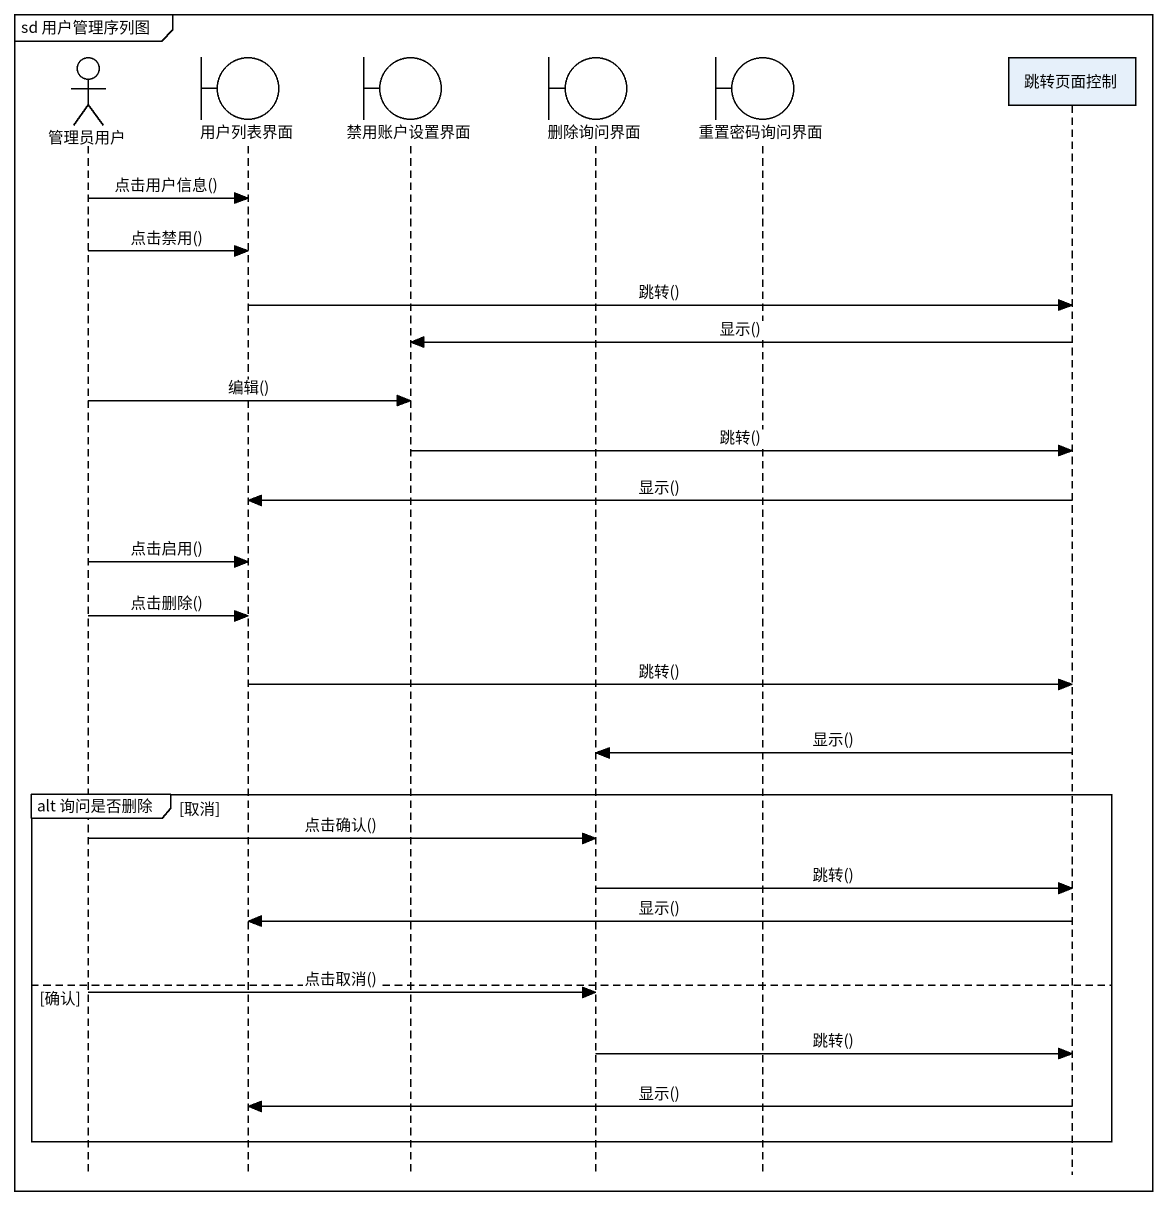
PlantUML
@startuml
mainframe sd 用户管理序列图
hide footbox
actor 管理员用户
boundary 用户列表界面
boundary 禁用账户设置界面
boundary 删除询问界面
boundary 重置密码询问界面
participant 跳转页面控制

管理员用户 -> 用户列表界面 : 点击用户信息()
管理员用户 -> 用户列表界面 : 点击禁用()
用户列表界面 -> 跳转页面控制 : 跳转()
跳转页面控制 -> 禁用账户设置界面 : 显示()
管理员用户 -> 禁用账户设置界面 : 编辑()
禁用账户设置界面 -> 跳转页面控制 : 跳转()
跳转页面控制 -> 用户列表界面 : 显示()
管理员用户 -> 用户列表界面 : 点击启用()
管理员用户 -> 用户列表界面 : 点击删除()
用户列表界面 -> 跳转页面控制 : 跳转()
跳转页面控制 -> 删除询问界面 : 显示()
group alt 询问是否删除 [取消]
  管理员用户 -> 删除询问界面 : 点击确认()
  删除询问界面 -> 跳转页面控制 : 跳转()
  跳转页面控制 -> 用户列表界面 : 显示()
else 确认
  管理员用户 -> 删除询问界面 : 点击取消()
  删除询问界面 -> 跳转页面控制 : 跳转()
  跳转页面控制 -> 用户列表界面 : 显示()
end
@enduml
